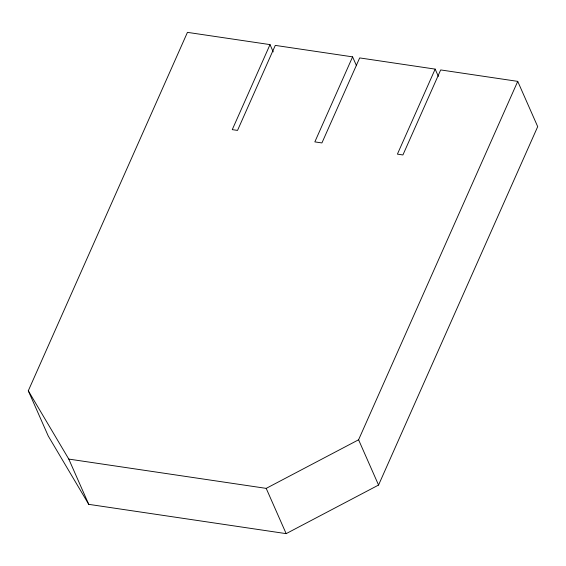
<?xml version="1.0" encoding="UTF-8"?>
<svg xmlns="http://www.w3.org/2000/svg" width="566" height="566" viewBox="0 0 566 566"><rect width="100%" height="100%" fill="white"/><g stroke="black" fill="none" stroke-linecap="round" stroke-linejoin="round"><path stroke-width="0.85" d="M270.017 44.608L232.265 129.635L237.529 130.413L275.281 45.393L352.59 56.862L314.838 141.889L321.92 142.936L359.672 57.916L435.162 69.116L397.41 154.136L402.921 154.957L440.673 69.929L517.734 81.37L537.7 126.635L378.555 485.055L286.163 533.639L88.749 504.348L48.266 436.046L28.3 390.781L187.445 32.361L270.017 44.608L273.229 51.888M28.3 390.781L68.783 459.083L266.204 488.373L358.589 439.789L517.734 81.37M435.162 69.116L438.374 76.389M352.59 56.862L356.516 65.755M358.589 439.789L378.555 485.055M266.204 488.373L286.163 533.639M68.783 459.083L88.749 504.348"/></g></svg>
